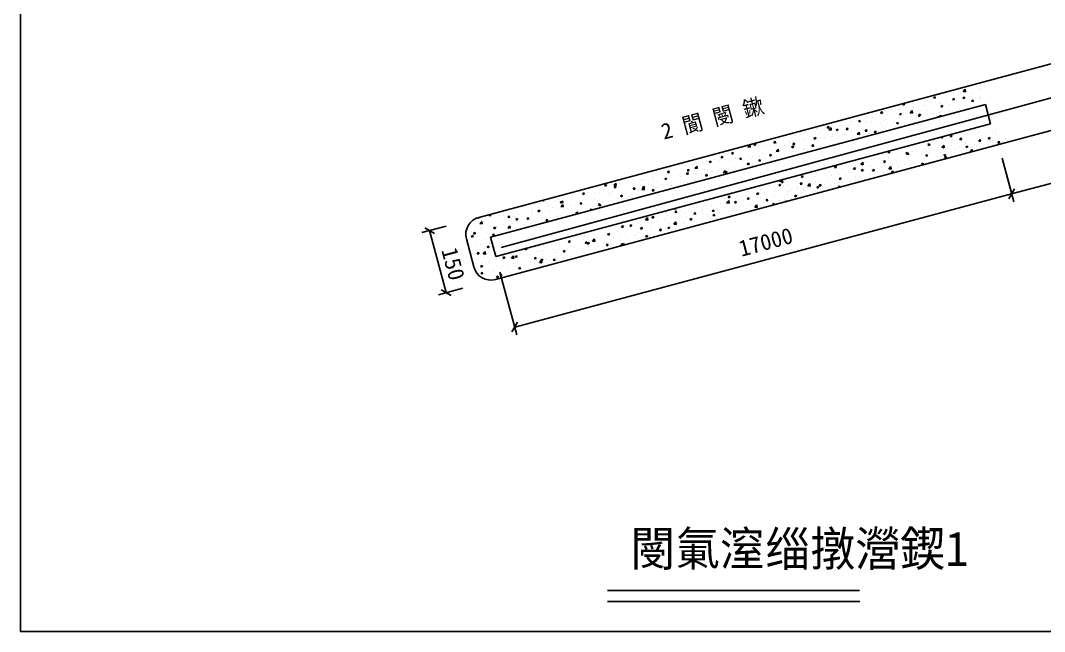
# Model space of a CAD drawing. Header units: metres. Extents: x 0 to 297, y 0 to 210.
# Drawn here: x 0 to 190.6, y 0 to 113.7 of the extents above; entities that cross this region are included whole.
import ezdxf

# ---------------------------------------------------------------- set-up
doc = ezdxf.new("R2010")
doc.units = ezdxf.units.M
doc.layers.add(' ', color=7, linetype='Continuous')

msp = doc.modelspace()

# ---------------------------------------------------------------- linework, layer by layer
for p, q in [((0, 210), (0, 0)), ((214.02, 111.61), (85.29, 77.07)), ((89.42, 71.44), (224.67, 108.25)), ((177.04, 101.05), (177.04, 101.05)), ((178.61, 101.09), (178.61, 101.09)), ((178.63, 101.6), (178.63, 101.6)), ((88.38, 65.52), (214.02, 99.23)), ((169.77, 99.43), (169.77, 99.43)), ((169.92, 99.29), (170.16, 99.58)), ((169.92, 99.29), (170.22, 99.27)), ((170.22, 99.27), (170.16, 99.58)), ((171.08, 99.89), (171.08, 99.89)), ((171.64, 99.22), (171.64, 99.22)), ((172.4, 100.27), (172.4, 100.27)), ((172.4, 99.32), (172.4, 99.32)), ((173.45, 98.99), (173.69, 99.27)), ((173.57, 100.21), (173.57, 100.21)), ((173.64, 100.43), (173.64, 100.43)), ((173.75, 98.96), (173.69, 99.27)), ((174.51, 99.71), (174.51, 99.71)), ((175.03, 99.21), (175.03, 99.21)), ((175.38, 99.33), (175.72, 99.47)), ((175.38, 99.33), (175.62, 99.17)), ((175.39, 100.5), (175.78, 100.9)), ((175.39, 100.5), (175.83, 100.44)), ((175.5, 100.68), (175.5, 100.68)), ((175.62, 99.17), (175.72, 99.47)), ((175.83, 100.44), (175.78, 100.9)), ((176.12, 100.58), (176.12, 100.58)), ((177.31, 99.15), (177.31, 99.15)), ((177.38, 100.2), (177.38, 100.2)), ((177.65, 99.1), (177.65, 99.1)), ((178.54, 99.31), (178.54, 99.31)), ((178.56, 99.12), (178.56, 99.12)), ((178.59, 99.29), (178.59, 99.29)), ((178.65, 100.92), (178.65, 100.92)), ((179.56, 98.06), (87.48, 73.38)), ((179.56, 98.06), (87.48, 73.38)), ((179.56, 98.06), (87.48, 73.38)), ((160.71, 97.28), (160.73, 97.27)), ((160.73, 97.27), (160.73, 97.28)), ((160.94, 97.25), (160.94, 97.25)), ((163.03, 97.74), (163.03, 97.74)), ((163.46, 97.23), (163.46, 97.23)), ((164.17, 98.14), (164.52, 98.27)), ((164.17, 98.14), (164.42, 97.98)), ((164.42, 97.98), (164.52, 98.27)), ((164.91, 97.51), (164.91, 97.51)), ((165.9, 98.23), (165.9, 98.23)), ((165.94, 97.54), (165.94, 97.54)), ((166.14, 97.67), (166.14, 97.67)), ((168, 97.92), (168, 97.92)), ((168.5, 97.91), (168.5, 97.91)), ((168.77, 98.73), (168.77, 98.73)), ((169.95, 97.65), (169.95, 97.65)), ((171.02, 98.26), (171.02, 98.26)), ((171.11, 98.33), (171.11, 98.33)), ((171.24, 97.75), (171.59, 97.88)), ((171.24, 97.75), (171.49, 97.58)), ((171.49, 97.58), (171.59, 97.88)), ((172.34, 98.49), (172.34, 98.49)), ((172.82, 98.14), (172.82, 98.14)), ((173.45, 98.99), (173.75, 98.96)), ((173.51, 98.57), (173.51, 98.57)), ((174.2, 98.74), (174.2, 98.74)), ((175.69, 98.63), (175.69, 98.63)), ((176, 97.3), (176, 97.3)), ((176.02, 97.21), (176.02, 97.21)), ((176.06, 98.94), (176.06, 98.94)), ((176.98, 98.68), (177.22, 98.96)), ((176.98, 98.68), (177.28, 98.65)), ((177.28, 98.65), (177.22, 98.96)), ((180.52, 94.47), (179.56, 98.06)), ((180.52, 94.47), (179.56, 98.06)), ((180.52, 94.47), (179.56, 98.06)), ((158.38, 96.51), (158.38, 96.51)), ((158.47, 95.68), (158.47, 95.68)), ((158.71, 96.7), (158.71, 96.7)), ((159.35, 96.7), (159.35, 96.7)), ((159.94, 96.86), (159.94, 96.86)), ((160.02, 96.52), (160.26, 96.8)), ((160.02, 96.52), (160.31, 96.49)), ((160.04, 96.55), (160.38, 96.69)), ((160.04, 96.55), (160.28, 96.39)), ((160.31, 96.49), (160.26, 96.8)), ((160.28, 96.39), (160.38, 96.69)), ((160.93, 96.88), (160.93, 96.88)), ((161.34, 96.17), (161.34, 96.17)), ((161.8, 97.1), (161.8, 97.1)), ((161.97, 96.59), (161.97, 96.59)), ((163.4, 95.59), (163.4, 95.59)), ((163.55, 96.21), (163.79, 96.49)), ((163.55, 96.21), (163.84, 96.19)), ((163.56, 97.14), (163.56, 97.14)), ((163.61, 95.57), (163.61, 95.57)), ((163.84, 96.19), (163.79, 96.49)), ((164.21, 96.66), (164.21, 96.66)), ((164.6, 96.48), (164.6, 96.48)), ((164.84, 95.73), (164.84, 95.73)), ((165.54, 96.53), (165.93, 96.93)), ((165.54, 96.53), (165.98, 96.46)), ((165.88, 95.9), (165.88, 95.9)), ((165.98, 96.46), (165.93, 96.93)), ((166.19, 97.03), (166.19, 97.03)), ((166.71, 95.98), (166.71, 95.98)), ((167.08, 97.15), (167.08, 97.15)), ((167.08, 95.9), (167.31, 96.18)), ((167.08, 95.9), (167.37, 95.88)), ((167.11, 96.16), (167.45, 96.29)), ((167.11, 96.16), (167.35, 95.99)), ((167.23, 96.37), (167.23, 96.37)), ((167.37, 95.88), (167.31, 96.18)), ((167.36, 95.99), (167.45, 96.29)), ((168.44, 96.27), (168.44, 96.27)), ((168.82, 96.92), (168.82, 96.92)), ((168.96, 95.43), (168.96, 95.43)), ((169.82, 96.39), (169.82, 96.39)), ((169.85, 96.26), (169.85, 96.26)), ((170.68, 95.68), (170.84, 95.88)), ((170.8, 95.71), (171.18, 96.11)), ((170.8, 95.71), (170.8, 95.71)), ((170.87, 95.73), (170.84, 95.88)), ((170.96, 96.62), (170.96, 96.62)), ((171.05, 96.55), (171.05, 96.55)), ((171.21, 95.82), (171.18, 96.11)), ((171.44, 96.81), (171.44, 96.81)), ((172.91, 96.8), (172.91, 96.8)), ((173.45, 96.93), (173.45, 96.93)), ((174.07, 96.7), (174.07, 96.7)), ((88.44, 69.8), (180.52, 94.47)), ((88.44, 69.8), (180.52, 94.47)), ((88.44, 69.8), (180.52, 94.47)), ((148.1, 93.53), (148.1, 93.53)), ((148.26, 93.53), (148.26, 93.53)), ((149.87, 94.2), (149.87, 94.2)), ((150.12, 93.75), (150.35, 94.03)), ((150.12, 93.75), (150.41, 93.72)), ((150.41, 93.72), (150.35, 94.03)), ((150.44, 93.36), (150.83, 93.76)), ((150.75, 93.84), (150.75, 93.84)), ((150.88, 93.29), (150.83, 93.76)), ((151.21, 93.94), (151.21, 93.94)), ((151.77, 93.38), (152.12, 93.51)), ((151.77, 93.38), (152.02, 93.22)), ((152.02, 93.21), (152.12, 93.51)), ((152.44, 94.1), (152.44, 94.1)), ((152.74, 94.69), (152.74, 94.69)), ((153.31, 94.21), (153.31, 94.21)), ((153.64, 93.44), (153.88, 93.72)), ((153.64, 93.44), (153.94, 93.41)), ((153.94, 93.41), (153.88, 93.72)), ((154.3, 94.35), (154.3, 94.35)), ((154.71, 94.97), (154.71, 94.97)), ((155.61, 95.18), (155.61, 95.18)), ((155.83, 94.56), (155.83, 94.56)), ((155.91, 94.97), (156.25, 95.1)), ((155.91, 94.97), (156.15, 94.8)), ((156.15, 94.8), (156.25, 95.1)), ((157.17, 93.13), (157.41, 93.41)), ((157.33, 94.86), (157.33, 94.86)), ((157.41, 94.76), (157.41, 94.76)), ((157.47, 93.1), (157.41, 93.41)), ((157.48, 93.46), (157.48, 93.46)), ((158.32, 94.87), (158.32, 94.87)), ((158.64, 94.92), (158.64, 94.92)), ((159.96, 94.75), (159.96, 94.75)), ((160.35, 93.95), (160.35, 93.95)), ((160.51, 95.16), (160.51, 95.16)), ((160.81, 93.6), (160.81, 93.6)), ((160.87, 95.24), (160.87, 95.24)), ((162.32, 93.63), (162.32, 93.63)), ((162.59, 94.64), (162.59, 94.64)), ((162.98, 94.57), (163.32, 94.71)), ((162.98, 94.57), (163.22, 94.41)), ((163.22, 94.41), (163.32, 94.71)), ((163.22, 94.45), (163.22, 94.45)), ((163.34, 93.95), (163.34, 93.95)), ((163.55, 93.79), (163.55, 93.79)), ((165.21, 94.53), (165.21, 94.53)), ((166.09, 94.94), (166.09, 94.94)), ((177.35, 93.63), (177.36, 93.62)), ((177.36, 93.62), (177.37, 93.63)), ((181.41, 93.39), (181.41, 93.39)), ((183.39, 93.42), (183.39, 93.42)), ((144.28, 92.24), (144.28, 92.24)), ((145.68, 91.54), (145.68, 91.54)), ((145.74, 93.18), (145.74, 93.18)), ((145.87, 92.79), (145.87, 92.79)), ((146.01, 91.49), (146.01, 91.49)), ((146.24, 93.28), (146.24, 93.28)), ((146.81, 91.59), (146.81, 91.59)), ((146.91, 92.13), (146.91, 92.13)), ((147.64, 91.79), (147.98, 91.93)), ((147.64, 91.79), (147.88, 91.63)), ((147.88, 91.63), (147.98, 91.93)), ((148.2, 91.89), (148.2, 91.89)), ((148.5, 92.68), (148.5, 92.68)), ((148.88, 91.98), (148.88, 91.98)), ((149.53, 92.02), (149.53, 92.02)), ((149.91, 92), (149.91, 92)), ((150.44, 93.36), (150.88, 93.29)), ((150.69, 92.2), (150.69, 92.2)), ((151.12, 92.57), (151.12, 92.57)), ((151.15, 92.16), (151.15, 92.16)), ((151.75, 92.48), (151.75, 92.48)), ((152.16, 91.91), (152.16, 91.91)), ((153.01, 92.41), (153.01, 92.41)), ((153.25, 92.57), (153.25, 92.57)), ((153.75, 92.46), (153.75, 92.46)), ((154.62, 92.97), (154.62, 92.97)), ((154.71, 91.4), (155.05, 91.53)), ((154.79, 91.8), (154.79, 91.8)), ((155.04, 91.49), (155.05, 91.53)), ((155.7, 92.55), (156.08, 92.95)), ((155.7, 92.55), (156.13, 92.48)), ((155.77, 92.92), (155.77, 92.92)), ((156.13, 92.48), (156.08, 92.95)), ((156.12, 92.82), (156.12, 92.82)), ((156.37, 92.35), (156.37, 92.35)), ((157.17, 93.13), (157.47, 93.1)), ((157.35, 92.98), (157.35, 92.98)), ((158.26, 93.23), (158.26, 93.23)), ((158.84, 92.99), (159.19, 93.12)), ((158.84, 92.99), (159.09, 92.82)), ((159.09, 92.82), (159.19, 93.12)), ((159.21, 93.22), (159.21, 93.22)), ((160.9, 93.06), (160.94, 93.1)), ((160.95, 93.07), (160.94, 93.1)), ((170.78, 91.7), (170.78, 91.7)), ((171.29, 91.89), (171.41, 92.03)), ((171.29, 91.89), (171.58, 91.87)), ((171.58, 91.87), (171.55, 92.07)), ((172.13, 91.68), (172.13, 91.68)), ((172.81, 91.91), (172.81, 91.91)), ((172.98, 92.2), (173.33, 92.33)), ((172.98, 92.2), (173.23, 92.03)), ((173.23, 92.03), (173.33, 92.33)), ((173.27, 92.02), (173.27, 92.02)), ((173.37, 91.55), (173.37, 91.55)), ((174.76, 91.57), (174.76, 91.57)), ((174.82, 91.58), (175.06, 91.87)), ((174.82, 91.58), (175.11, 91.56)), ((175.11, 91.56), (175.06, 91.87)), ((175.23, 91.79), (175.23, 91.79)), ((175.68, 92.4), (175.68, 92.4)), ((175.83, 92.39), (175.83, 92.39)), ((178.34, 92.2), (178.34, 92.2)), ((178.35, 92.74), (178.35, 92.74)), ((178.35, 91.28), (178.58, 91.56)), ((178.55, 92.89), (178.55, 92.89)), ((178.64, 91.25), (178.58, 91.56)), ((179.57, 92.36), (179.57, 92.36)), ((180.05, 91.8), (180.4, 91.94)), ((180.05, 91.8), (180.3, 91.64)), ((180.3, 91.64), (180.4, 91.94)), ((180.84, 93.05), (180.84, 93.05)), ((181.43, 92.61), (181.43, 92.61)), ((183.29, 91.66), (183.29, 91.66)), ((183.33, 91.78), (183.33, 91.78)), ((132.54, 89.71), (132.54, 89.71)), ((133.07, 89.83), (133.07, 89.83)), ((134.4, 89.96), (134.4, 89.96)), ((135.34, 90.2), (135.71, 90.58)), ((135.34, 90.2), (135.78, 90.13)), ((135.56, 90.14), (135.56, 90.14)), ((135.78, 90.13), (135.73, 90.58)), ((136.43, 90.6), (136.78, 90.73)), ((136.43, 90.6), (136.68, 90.44)), ((136.68, 90.44), (136.78, 90.73)), ((137.01, 90.62), (137.01, 90.62)), ((137.4, 90.01), (137.4, 90.01)), ((137.51, 90.37), (137.51, 90.37)), ((138.11, 90.51), (138.11, 90.51)), ((138.74, 90.53), (138.74, 90.53)), ((139.64, 90.51), (139.64, 90.51)), ((140.21, 90.97), (140.45, 91.25)), ((140.21, 90.97), (140.51, 90.94)), ((140.27, 90.51), (140.27, 90.51)), ((140.51, 90.94), (140.45, 91.25)), ((140.6, 90.77), (140.6, 90.77)), ((140.6, 89.38), (140.98, 89.78)), ((140.64, 90.86), (140.64, 90.86)), ((141.03, 89.32), (140.98, 89.78)), ((142.26, 90.4), (142.26, 90.4)), ((143.12, 91.17), (143.12, 91.17)), ((143.14, 91), (143.14, 91)), ((143.5, 90.21), (143.85, 90.34)), ((143.5, 90.21), (143.75, 90.04)), ((143.71, 91.18), (143.71, 91.18)), ((143.74, 90.66), (143.98, 90.94)), ((143.74, 90.66), (144.03, 90.64)), ((143.75, 90.04), (143.85, 90.34)), ((144.03, 90.64), (143.98, 90.94)), ((144.89, 90.29), (144.89, 90.29)), ((144.94, 91.34), (144.94, 91.34)), ((145.51, 89.65), (145.51, 89.65)), ((145.62, 89.91), (145.62, 89.91)), ((147.27, 90.35), (147.51, 90.64)), ((147.27, 90.35), (147.56, 90.33)), ((147.56, 90.33), (147.51, 90.64)), ((147.52, 90.18), (147.52, 90.18)), ((148.14, 90.25), (148.14, 90.25)), ((148.62, 90.06), (148.62, 90.06)), ((149.85, 90.22), (149.85, 90.22)), ((150.63, 90.57), (150.63, 90.57)), ((167.16, 90.73), (167.16, 90.73)), ((168.2, 89.72), (168.2, 89.72)), ((168.85, 90.61), (169.19, 90.74)), ((168.85, 90.61), (169.09, 90.45)), ((169.03, 90.97), (169.03, 90.97)), ((169.09, 90.45), (169.19, 90.74)), ((169.94, 91.42), (169.94, 91.42)), ((170.54, 91.13), (170.54, 91.13)), ((170.73, 90.07), (170.73, 90.07)), ((171.45, 90.11), (171.83, 90.5)), ((171.45, 90.11), (171.89, 90.04)), ((171.82, 89.69), (171.82, 89.69)), ((171.89, 90.04), (171.83, 90.5)), ((172.07, 89.61), (172.07, 89.61)), ((172.13, 91.38), (172.13, 91.38)), ((173.17, 91.02), (173.17, 91.02)), ((173.21, 90.38), (173.21, 90.38)), ((173.94, 89.85), (173.94, 89.85)), ((174.69, 90.19), (174.69, 90.19)), ((175.77, 90.75), (175.77, 90.75)), ((175.8, 90.91), (175.8, 90.91)), ((175.92, 90.22), (176.27, 90.35)), ((175.92, 90.22), (176.17, 90.05)), ((176.17, 90.05), (176.27, 90.35)), ((176.7, 89.29), (177.08, 89.69)), ((177.04, 90.26), (177.04, 90.26)), ((177.13, 89.3), (177.08, 89.69)), ((177.39, 91.46), (177.39, 91.46)), ((177.56, 90.68), (177.56, 90.68)), ((178.27, 90.42), (178.27, 90.42)), ((178.29, 91.1), (178.29, 91.1)), ((178.35, 91.28), (178.64, 91.25)), ((178.42, 90.8), (178.42, 90.8)), ((180.01, 91.35), (180.01, 91.35)), ((180.14, 90.67), (180.14, 90.67)), ((180.42, 91.17), (180.42, 91.17)), ((180.78, 91.41), (180.78, 91.41)), ((181.05, 90.69), (181.05, 90.69)), ((181.88, 90.97), (182.11, 91.25)), ((181.88, 90.97), (182.17, 90.94)), ((182.17, 90.94), (182.11, 91.25)), ((182.64, 91.24), (182.64, 91.24)), ((183.24, 91.08), (183.24, 91.08)), ((184.43, 81.44), (218.48, 90.56)), ((126.58, 87.89), (126.58, 87.89)), ((128.17, 88.44), (128.17, 88.44)), ((128.79, 88.54), (128.79, 88.54)), ((129.21, 87.78), (129.21, 87.78)), ((130.31, 88.2), (130.54, 88.48)), ((130.31, 88.2), (130.6, 88.17)), ((130.49, 87.84), (130.49, 87.84)), ((130.6, 88.17), (130.54, 88.48)), ((130.8, 88.33), (130.8, 88.33)), ((131.24, 87.77), (131.24, 87.77)), ((131.66, 89.03), (131.66, 89.03)), ((131.84, 87.67), (131.84, 87.67)), ((132.3, 89.01), (132.64, 89.15)), ((132.3, 89.01), (132.54, 88.85)), ((132.54, 88.85), (132.64, 89.15)), ((133.01, 88.19), (133.01, 88.19)), ((133.11, 88.02), (133.11, 88.02)), ((133.43, 88.22), (133.43, 88.22)), ((133.84, 87.89), (134.07, 88.17)), ((133.84, 87.89), (134.13, 87.86)), ((134.13, 87.86), (134.07, 88.17)), ((134.53, 89.52), (134.53, 89.52)), ((135.5, 88.51), (135.5, 88.51)), ((136.05, 88.11), (136.05, 88.11)), ((136.22, 88.42), (136.22, 88.42)), ((137.37, 87.58), (137.6, 87.86)), ((137.45, 88.59), (137.45, 88.59)), ((137.66, 87.55), (137.6, 87.86)), ((138.05, 88.88), (138.05, 88.88)), ((138.68, 88), (138.68, 88)), ((139.31, 88.83), (139.31, 88.83)), ((139.37, 88.62), (139.71, 88.75)), ((139.37, 88.62), (139.61, 88.45)), ((139.61, 88.45), (139.71, 88.75)), ((140.58, 89.22), (140.58, 89.22)), ((140.6, 89.38), (141.03, 89.32)), ((141.31, 87.89), (141.31, 87.89)), ((142.42, 89.24), (142.42, 89.24)), ((143.06, 89.54), (143.06, 89.54)), ((143.65, 89.4), (143.65, 89.4)), ((158.08, 88.32), (158.08, 88.32)), ((158.44, 87.81), (158.44, 87.81)), ((159.67, 87.97), (159.67, 87.97)), ((160.34, 87.72), (160.34, 87.72)), ((160.63, 88.69), (160.63, 88.69)), ((161.39, 89.12), (161.62, 89.4)), ((161.39, 89.12), (161.68, 89.09)), ((161.53, 88.22), (161.53, 88.22)), ((161.68, 89.09), (161.62, 89.4)), ((163.16, 89.04), (163.16, 89.04)), ((163.21, 88.22), (163.21, 88.22)), ((163.27, 89.51), (163.27, 89.51)), ((164.64, 88.63), (164.64, 88.63)), ((164.72, 89.02), (165.06, 89.16)), ((164.72, 89.02), (164.96, 88.86)), ((164.91, 88.81), (165.15, 89.09)), ((164.91, 88.81), (165.21, 88.78)), ((164.96, 88.86), (165.06, 89.16)), ((165.21, 88.78), (165.15, 89.09)), ((165.58, 87.71), (165.58, 87.71)), ((165.64, 89.35), (165.64, 89.35)), ((165.87, 88.79), (165.87, 88.79)), ((165.9, 89.4), (165.9, 89.4)), ((166.08, 88.71), (166.08, 88.71)), ((167.73, 89.03), (167.73, 89.03)), ((168.14, 88.08), (168.14, 88.08)), ((168.44, 88.5), (168.68, 88.78)), ((168.44, 88.5), (168.74, 88.47)), ((168.53, 89.29), (168.53, 89.29)), ((168.74, 88.47), (168.68, 88.78)), ((168.95, 89.2), (168.95, 89.2)), ((170.67, 88.43), (170.67, 88.43)), ((170.78, 87.66), (170.78, 87.66)), ((170.84, 89.44), (170.84, 89.44)), ((171.15, 89.18), (171.15, 89.18)), ((171.79, 88.63), (172.13, 88.76)), ((171.79, 88.63), (172.03, 88.47)), ((171.97, 88.19), (172.21, 88.47)), ((171.97, 88.19), (172.27, 88.17)), ((172.03, 88.47), (172.13, 88.76)), ((172.27, 88.17), (172.21, 88.47)), ((173.15, 88.74), (173.15, 88.74)), ((173.78, 89.07), (173.78, 89.07)), ((175.71, 89.11), (175.71, 89.11)), ((176.7, 89.29), (176.96, 89.25)), ((182.65, 88.07), (184.82, 79.99)), ((120.36, 86.45), (120.36, 86.45)), ((120.7, 86.38), (120.7, 86.38)), ((121.94, 86.16), (121.94, 86.16)), ((122.92, 86.81), (122.92, 86.81)), ((123.81, 86.79), (123.81, 86.79)), ((124.03, 85.84), (124.38, 85.97)), ((124.03, 85.84), (124.28, 85.67)), ((124.28, 85.67), (124.38, 85.97)), ((124.57, 86.05), (124.57, 86.05)), ((125.04, 86.95), (125.04, 86.95)), ((125.45, 87.16), (125.45, 87.16)), ((125.5, 86.22), (125.88, 86.62)), ((125.5, 86.22), (125.93, 86.15)), ((125.93, 86.15), (125.88, 86.62)), ((126.91, 87.2), (126.91, 87.2)), ((127.19, 85.94), (127.19, 85.94)), ((127.87, 85.84), (127.87, 85.84)), ((127.93, 87.48), (127.93, 87.48)), ((128.17, 87.43), (128.51, 87.56)), ((128.17, 87.43), (128.41, 87.26)), ((128.41, 87.26), (128.51, 87.56)), ((129.82, 85.83), (129.82, 85.83)), ((129.95, 85.83), (129.95, 85.83)), ((130.01, 87.61), (130.01, 87.61)), ((130.43, 86.21), (130.43, 86.21)), ((130.75, 85.41), (131.13, 85.81)), ((131.18, 85.34), (131.13, 85.81)), ((131.46, 86.09), (131.46, 86.09)), ((131.81, 86.08), (131.81, 86.08)), ((132.95, 86.55), (132.95, 86.55)), ((134.33, 86.59), (134.33, 86.59)), ((134.46, 87.56), (134.46, 87.56)), ((134.92, 86.48), (134.92, 86.48)), ((135.24, 87.03), (135.58, 87.16)), ((135.24, 87.03), (135.48, 86.87)), ((135.44, 86.87), (135.44, 86.87)), ((135.48, 86.87), (135.58, 87.16)), ((136.15, 86.65), (136.15, 86.65)), ((137.09, 87.45), (137.09, 87.45)), ((137.2, 87.08), (137.2, 87.08)), ((137.37, 87.58), (137.66, 87.55)), ((137.99, 87.24), (137.99, 87.24)), ((140.07, 87.57), (140.07, 87.57)), ((148.86, 85.75), (148.86, 85.75)), ((149.5, 86.16), (149.62, 86.08)), ((149.62, 86.08), (149.66, 86.21)), ((151.48, 86.34), (151.72, 86.63)), ((151.48, 86.34), (151.78, 86.32)), ((151.78, 86.32), (151.72, 86.63)), ((151.73, 86.25), (151.73, 86.25)), ((152.85, 86.78), (152.85, 86.78)), ((153.01, 86.02), (153.01, 86.02)), ((153.47, 87.16), (153.47, 87.16)), ((154.44, 87.33), (154.44, 87.33)), ((154.6, 86.74), (154.6, 86.74)), ((155.01, 86.03), (155.25, 86.32)), ((155.01, 86.03), (155.3, 86.01)), ((155.3, 86.01), (155.25, 86.32)), ((155.33, 87.4), (155.33, 87.4)), ((155.47, 86.67), (155.47, 86.67)), ((155.53, 86.37), (155.53, 86.37)), ((156.35, 86.94), (156.73, 87.34)), ((156.35, 86.94), (156.79, 86.87)), ((156.45, 85.85), (156.79, 85.98)), ((156.45, 85.85), (156.69, 85.69)), ((156.69, 85.69), (156.79, 85.98)), ((156.79, 86.87), (156.73, 87.34)), ((157.06, 87.22), (157.06, 87.22)), ((157.14, 85.87), (157.14, 85.87)), ((157.47, 87.23), (157.47, 87.23)), ((158.02, 86.68), (158.02, 86.68)), ((158.1, 86.56), (158.1, 86.56)), ((158.37, 86.03), (158.37, 86.03)), ((158.54, 85.73), (158.78, 86.01)), ((158.83, 85.7), (158.78, 86.01)), ((159.69, 87.11), (159.69, 87.11)), ((160.24, 86.28), (160.24, 86.28)), ((160.57, 87.05), (160.57, 87.05)), ((160.58, 87.44), (160.93, 87.57)), ((160.58, 87.44), (160.83, 87.27)), ((160.73, 86.45), (160.73, 86.45)), ((160.83, 87.27), (160.93, 87.57)), ((161.6, 86.13), (161.98, 86.53)), ((161.6, 86.13), (162.04, 86.06)), ((162.04, 86.06), (161.98, 86.53)), ((162.32, 87), (162.32, 87)), ((163.04, 85.76), (163.04, 85.76)), ((163.1, 87.4), (163.1, 87.4)), ((163.34, 86.69), (163.34, 86.69)), ((163.35, 86.34), (163.35, 86.34)), ((164.58, 86.85), (164.58, 86.85)), ((164.94, 86.89), (164.94, 86.89)), ((166.44, 87.09), (166.44, 87.09)), ((167.57, 86.78), (167.57, 86.78)), ((167.65, 87.04), (168, 87.18)), ((167.65, 87.04), (167.9, 86.88)), ((167.9, 86.88), (168, 87.18)), ((169.55, 87.5), (169.55, 87.5)), ((113.04, 84.5), (113.07, 84.48)), ((113.07, 84.48), (113.08, 84.51)), ((113.1, 83.98), (113.1, 83.98)), ((115.29, 84.15), (115.29, 84.15)), ((115.73, 83.87), (115.73, 83.87)), ((116.31, 84.03), (116.31, 84.03)), ((117.55, 84.2), (117.55, 84.2)), ((117.82, 84.49), (117.82, 84.49)), ((119.41, 84.44), (119.41, 84.44)), ((119.9, 84.25), (120.24, 84.39)), ((119.9, 84.25), (120.14, 84.09)), ((119.98, 84.12), (119.98, 84.12)), ((120.14, 84.09), (120.24, 84.39)), ((120.3, 84.81), (120.3, 84.81)), ((120.4, 85.42), (120.64, 85.7)), ((120.4, 85.42), (120.7, 85.4)), ((120.7, 85.4), (120.64, 85.7)), ((122.52, 84.85), (122.52, 84.85)), ((122.85, 84.62), (122.85, 84.62)), ((122.86, 85.18), (122.86, 85.18)), ((123.75, 85.01), (123.75, 85.01)), ((123.93, 85.11), (124.17, 85.4)), ((123.93, 85.11), (124.23, 85.09)), ((124.23, 85.09), (124.17, 85.4)), ((125.33, 83.89), (125.33, 83.89)), ((125.39, 85.52), (125.39, 85.52)), ((125.61, 85.26), (125.61, 85.26)), ((125.72, 85.11), (125.72, 85.11)), ((126.9, 84.03), (126.9, 84.03)), ((127.46, 84.8), (127.7, 85.09)), ((127.46, 84.8), (127.76, 84.78)), ((127.76, 84.78), (127.7, 85.09)), ((127.81, 84.2), (127.81, 84.2)), ((128.59, 85.6), (128.59, 85.6)), ((128.72, 85.67), (128.72, 85.67)), ((130.75, 85.41), (131.18, 85.34)), ((131.1, 85.45), (131.45, 85.58)), ((131.1, 85.45), (131.35, 85.28)), ((131.35, 85.28), (131.45, 85.58)), ((132.45, 85.72), (132.45, 85.72)), ((141.25, 83.78), (141.47, 84.01)), ((141.58, 83.57), (141.81, 83.85)), ((141.69, 83.71), (141.64, 84.06)), ((141.87, 83.54), (141.81, 83.85)), ((144.74, 84.24), (144.74, 84.24)), ((145.24, 84.66), (145.59, 84.79)), ((145.24, 84.66), (145.49, 84.49)), ((145.44, 84.99), (145.44, 84.99)), ((145.49, 84.49), (145.59, 84.79)), ((145.97, 84.4), (145.97, 84.4)), ((147.83, 84.64), (147.83, 84.64)), ((147.97, 85.34), (147.97, 85.34)), ((148.21, 85.05), (148.21, 85.05)), ((150.39, 84.02), (150.39, 84.02)), ((150.45, 85.65), (150.45, 85.65)), ((150.83, 84.94), (150.83, 84.94)), ((150.94, 85.05), (150.94, 85.05)), ((152.17, 85.22), (152.17, 85.22)), ((152.31, 84.26), (152.66, 84.4)), ((152.31, 84.26), (152.56, 84.1)), ((152.56, 84.1), (152.66, 84.4)), ((152.95, 84.38), (152.95, 84.38)), ((153.46, 84.83), (153.46, 84.83)), ((154.03, 85.46), (154.03, 85.46)), ((155.47, 84.73), (155.47, 84.73)), ((155.85, 83.93), (155.85, 83.93)), ((156.08, 84.72), (156.08, 84.72)), ((157.08, 84.09), (157.08, 84.09)), ((157.27, 84.3), (157.27, 84.3)), ((157.96, 85.05), (157.96, 85.05)), ((158.54, 85.73), (158.83, 85.7)), ((158.71, 84.61), (158.71, 84.61)), ((160.14, 84.79), (160.14, 84.79)), ((160.51, 85.41), (160.51, 85.41)), ((162.07, 85.42), (162.3, 85.7)), ((162.07, 85.42), (162.36, 85.39)), ((162.36, 85.39), (162.31, 85.7)), ((183.45, 85.08), (184.82, 79.99)), ((107, 82.81), (107, 82.81)), ((107.19, 82.94), (107.26, 82.93)), ((107.26, 82.93), (107.26, 82.95)), ((108.5, 82.15), (108.5, 82.15)), ((108.69, 83.06), (109.04, 83.19)), ((108.69, 83.06), (108.94, 82.9)), ((108.94, 82.9), (109.04, 83.19)), ((110.11, 83.22), (110.11, 83.22)), ((110.25, 83.46), (110.25, 83.46)), ((110.4, 83.06), (110.78, 83.46)), ((110.4, 83.06), (110.83, 82.99)), ((110.5, 82.65), (110.74, 82.93)), ((110.5, 82.65), (110.79, 82.62)), ((110.79, 82.62), (110.74, 82.93)), ((110.83, 82.99), (110.78, 83.46)), ((111.34, 83.38), (111.34, 83.38)), ((111.37, 82.65), (111.37, 82.65)), ((111.52, 83.43), (111.52, 83.43)), ((112.68, 82.14), (112.68, 82.14)), ((112.74, 83.78), (112.74, 83.78)), ((113.21, 83.63), (113.21, 83.63)), ((114.03, 82.34), (114.27, 82.62)), ((114.03, 82.34), (114.32, 82.31)), ((114.14, 83.32), (114.14, 83.32)), ((114.24, 83.14), (114.24, 83.14)), ((114.32, 82.31), (114.27, 82.62)), ((115.02, 82.09), (115.02, 82.09)), ((115.23, 82.51), (115.23, 82.51)), ((115.42, 82.06), (115.42, 82.06)), ((115.65, 82.24), (116.03, 82.64)), ((115.65, 82.24), (116.08, 82.17)), ((115.76, 82.67), (116.11, 82.8)), ((115.76, 82.67), (116.01, 82.5)), ((116.01, 82.5), (116.11, 82.8)), ((116.08, 82.17), (116.03, 82.64)), ((116.25, 82.26), (116.25, 82.26)), ((116.77, 83.21), (116.77, 83.21)), ((117.11, 83.63), (117.11, 83.63)), ((117.56, 82.03), (117.79, 82.31)), ((117.56, 82.03), (117.85, 82)), ((117.76, 82.86), (117.76, 82.86)), ((117.85, 82), (117.79, 82.31)), ((118.12, 82.5), (118.12, 82.5)), ((118.29, 82.55), (118.29, 82.55)), ((118.36, 83.76), (118.36, 83.76)), ((119.39, 83.1), (119.39, 83.1)), ((120.24, 83.17), (120.24, 83.17)), ((120.98, 83.65), (120.98, 83.65)), ((121.16, 83.04), (121.16, 83.04)), ((121.22, 82.91), (121.22, 82.91)), ((122.02, 82.99), (122.02, 82.99)), ((122.45, 83.07), (122.45, 83.07)), ((122.8, 83.54), (122.8, 83.54)), ((123.61, 83.54), (123.61, 83.54)), ((124.03, 83.53), (124.03, 83.53)), ((124.32, 83.32), (124.32, 83.32)), ((135.26, 81.95), (135.26, 81.95)), ((137.78, 82.32), (137.78, 82.32)), ((137.81, 82.32), (137.81, 82.32)), ((139.37, 82.87), (139.37, 82.87)), ((140.34, 82.67), (140.34, 82.67)), ((140.41, 82.21), (140.41, 82.21)), ((141.11, 83.07), (141.45, 83.2)), ((141.11, 83.07), (141.35, 82.91)), ((141.25, 83.78), (141.69, 83.71)), ((141.35, 82.91), (141.45, 83.2)), ((141.58, 83.57), (141.87, 83.54)), ((141.63, 83.83), (141.63, 83.83)), ((141.99, 82.76), (141.99, 82.76)), ((142.82, 82.99), (142.82, 82.99)), ((143.03, 82.1), (143.03, 82.1)), ((143.44, 82.3), (143.44, 82.3)), ((144.62, 82.65), (144.62, 82.65)), ((144.67, 82.46), (144.67, 82.46)), ((145.11, 83.26), (145.34, 83.54)), ((145.11, 83.26), (145.4, 83.23)), ((145.4, 83.23), (145.34, 83.54)), ((145.38, 83.35), (145.38, 83.35)), ((145.66, 81.99), (145.66, 81.99)), ((145.79, 82.33), (145.79, 82.33)), ((146.5, 82.96), (146.88, 83.36)), ((146.5, 82.96), (146.94, 82.9)), ((146.54, 82.7), (146.54, 82.7)), ((146.94, 82.89), (146.88, 83.36)), ((147.25, 82.54), (147.25, 82.54)), ((147.85, 82.06), (147.85, 82.06)), ((147.91, 83.7), (147.91, 83.7)), ((148.18, 82.68), (148.52, 82.81)), ((148.18, 82.68), (148.43, 82.51)), ((148.43, 82.51), (148.52, 82.81)), ((148.63, 82.95), (148.87, 83.23)), ((148.63, 82.95), (148.93, 82.93)), ((148.66, 82.82), (148.66, 82.82)), ((148.93, 82.93), (148.87, 83.23)), ((149.64, 83.11), (149.64, 83.11)), ((149.87, 82.43), (149.87, 82.43)), ((150.33, 82.38), (150.33, 82.38)), ((150.88, 83.27), (150.88, 83.27)), ((151.53, 83.31), (151.53, 83.31)), ((152.16, 82.64), (152.4, 82.93)), ((152.16, 82.64), (152.26, 82.63)), ((152.45, 82.68), (152.4, 82.93)), ((152.74, 83.52), (152.74, 83.52)), ((154.4, 83.8), (154.4, 83.8)), ((183.9, 80.52), (184.96, 82.35)), ((184.96, 82.35), (183.9, 80.52)), ((91.96, 56.66), (184.43, 81.44)), ((97.03, 80.18), (97.03, 80.18)), ((97.07, 80.18), (97.11, 80.23)), ((97.07, 80.18), (97.36, 80.16)), ((97.36, 80.16), (97.33, 80.29)), ((97.54, 80.08), (97.54, 80.08)), ((99.51, 80.05), (99.51, 80.05)), ((99.9, 80.67), (99.9, 80.67)), ((100.1, 80.45), (100.1, 80.45)), ((100.6, 79.87), (100.83, 80.15)), ((100.89, 79.85), (100.83, 80.15)), ((102.62, 80.46), (102.62, 80.46)), ((102.63, 80.79), (102.63, 80.79)), ((102.77, 81.17), (102.77, 81.17)), ((103.85, 80.62), (103.85, 80.62)), ((103.94, 80.09), (103.94, 80.09)), ((104.25, 81.81), (104.25, 81.81)), ((104.56, 81.47), (104.9, 81.61)), ((104.56, 81.47), (104.8, 81.31)), ((104.8, 81.31), (104.9, 81.61)), ((105.11, 81.11), (105.11, 81.11)), ((105.63, 81.66), (105.63, 81.66)), ((105.71, 80.87), (105.71, 80.87)), ((106.81, 80.58), (106.81, 80.58)), ((106.87, 81.7), (106.87, 81.7)), ((107.67, 81.48), (107.67, 81.48)), ((108.82, 81.28), (108.82, 81.28)), ((109.5, 81.59), (109.5, 81.59)), ((109.68, 81.07), (109.68, 81.07)), ((110.05, 81.44), (110.05, 81.44)), ((110.13, 80.19), (110.13, 80.19)), ((110.19, 81.82), (110.19, 81.82)), ((111.63, 81.08), (111.97, 81.21)), ((111.63, 81.08), (111.87, 80.91)), ((111.87, 80.91), (111.97, 81.21)), ((111.91, 81.69), (111.91, 81.69)), ((112.13, 81.48), (112.13, 81.48)), ((112.55, 81.56), (112.55, 81.56)), ((112.62, 80.5), (112.62, 80.5)), ((114.75, 81.37), (114.75, 81.37)), ((115.17, 80.87), (115.17, 80.87)), ((127.93, 80.25), (127.93, 80.25)), ((130.51, 80.71), (130.51, 80.71)), ((131.04, 80.66), (131.04, 80.66)), ((131.4, 79.8), (131.78, 80.2)), ((131.67, 80.79), (131.91, 81.08)), ((131.67, 80.79), (131.97, 80.77)), ((131.84, 79.73), (131.78, 80.2)), ((131.97, 80.77), (131.91, 81.08)), ((132.27, 80.83), (132.27, 80.83)), ((132.77, 81.64), (132.77, 81.64)), ((133.14, 80.59), (133.14, 80.59)), ((134.13, 81.07), (134.13, 81.07)), ((134.31, 80.35), (134.31, 80.35)), ((135.2, 80.49), (135.44, 80.77)), ((135.2, 80.49), (135.5, 80.46)), ((135.2, 80.32), (135.2, 80.32)), ((135.5, 80.46), (135.44, 80.77)), ((135.76, 80.48), (135.76, 80.48)), ((136.98, 81.48), (137.32, 81.62)), ((136.98, 81.48), (137.22, 81.32)), ((137.18, 80.85), (137.18, 80.85)), ((137.22, 81.32), (137.32, 81.62)), ((137.24, 81.48), (137.24, 81.48)), ((137.75, 80.69), (137.75, 80.69)), ((138.39, 80.37), (138.39, 80.37)), ((138.47, 81.64), (138.47, 81.64)), ((138.73, 80.18), (138.97, 80.46)), ((138.73, 80.18), (139.02, 80.15)), ((139.02, 80.15), (138.97, 80.46)), ((140.05, 81.34), (140.05, 81.34)), ((140.28, 81.03), (140.28, 81.03)), ((140.34, 81.89), (140.34, 81.89)), ((141.02, 80.26), (141.02, 80.26)), ((141.23, 80.26), (141.23, 80.26)), ((142.15, 80.36), (142.15, 80.36)), ((142.35, 79.98), (142.5, 80.15)), ((142.52, 80.02), (142.5, 80.15)), ((142.76, 81.35), (142.76, 81.35)), ((142.92, 81.83), (142.92, 81.83)), ((143.38, 80.52), (143.38, 80.52)), ((144.05, 81.09), (144.39, 81.22)), ((144.05, 81.09), (144.29, 80.92)), ((144.1, 80.75), (144.1, 80.75)), ((144.29, 80.92), (144.39, 81.22)), ((145.24, 80.76), (145.24, 80.76)), ((145.32, 81.72), (145.32, 81.72)), ((146.97, 81.24), (146.97, 81.24)), ((148.28, 81.88), (148.28, 81.88)), ((93.82, 79.08), (93.82, 79.08)), ((95, 78.13), (95, 78.13)), ((95.34, 78.61), (95.34, 78.61)), ((95.41, 79.63), (95.41, 79.63)), ((95.64, 79.84), (95.73, 79.82)), ((95.73, 79.82), (95.73, 79.86)), ((96.29, 78.3), (96.64, 78.43)), ((96.29, 78.3), (96.54, 78.13)), ((96.41, 79.64), (96.41, 79.64)), ((96.45, 78.97), (96.45, 78.97)), ((96.54, 78.13), (96.64, 78.43)), ((97.48, 78.44), (97.48, 78.44)), ((97.64, 79.81), (97.64, 79.81)), ((98.04, 79.52), (98.04, 79.52)), ((98.21, 79.1), (98.21, 79.1)), ((99.07, 78.86), (99.07, 78.86)), ((100.04, 78.81), (100.04, 78.81)), ((100.43, 79.89), (100.77, 80.02)), ((100.43, 79.89), (100.67, 79.72)), ((100.55, 79.08), (100.93, 79.48)), ((100.55, 79.08), (100.98, 79.01)), ((100.6, 79.87), (100.89, 79.85)), ((100.66, 79.41), (100.66, 79.41)), ((100.67, 79.72), (100.77, 80.02)), ((100.98, 79.01), (100.93, 79.48)), ((101.07, 79.59), (101.07, 79.59)), ((101.32, 78.52), (101.32, 78.52)), ((101.7, 78.75), (101.7, 78.75)), ((102.55, 78.68), (102.55, 78.68)), ((102.57, 79.16), (102.57, 79.16)), ((103.29, 79.3), (103.29, 79.3)), ((104.12, 79.56), (104.36, 79.85)), ((104.12, 79.56), (104.42, 79.54)), ((104.33, 78.64), (104.33, 78.64)), ((104.42, 79.54), (104.36, 79.85)), ((104.42, 78.93), (104.42, 78.93)), ((105.05, 79.47), (105.05, 79.47)), ((105.82, 78.37), (105.82, 78.37)), ((105.84, 78.3), (106.18, 78.66)), ((105.91, 79.19), (105.91, 79.19)), ((106.21, 78.4), (106.18, 78.66)), ((107.5, 79.49), (107.84, 79.62)), ((107.5, 79.49), (107.74, 79.33)), ((107.52, 79.34), (107.52, 79.34)), ((107.61, 79.84), (107.61, 79.84)), ((107.65, 79.25), (107.89, 79.54)), ((107.65, 79.25), (107.95, 79.23)), ((107.74, 79.33), (107.84, 79.62)), ((107.95, 79.23), (107.89, 79.54)), ((108.54, 79.08), (108.54, 79.08)), ((108.76, 79.5), (108.76, 79.5)), ((110.62, 79.74), (110.62, 79.74)), ((120.06, 78.26), (120.06, 78.26)), ((121.65, 78.7), (121.88, 78.54)), ((121.67, 78.52), (121.67, 78.52)), ((121.77, 78.02), (122.01, 78.3)), ((121.88, 78.54), (121.96, 78.78)), ((122.06, 77.99), (122.01, 78.3)), ((122.62, 78.63), (122.62, 78.63)), ((122.84, 78.38), (122.84, 78.38)), ((124.3, 78.41), (124.3, 78.41)), ((125.15, 78.97), (125.15, 78.97)), ((125.71, 78.88), (125.71, 78.88)), ((126.64, 78.31), (126.64, 78.31)), ((126.93, 78.3), (126.93, 78.3)), ((127.63, 79.29), (127.63, 79.29)), ((128.57, 79.37), (128.57, 79.37)), ((128.71, 78.31), (129.05, 78.44)), ((128.71, 78.31), (128.95, 78.15)), ((128.95, 78.15), (129.05, 78.44)), ((129.55, 78.19), (129.55, 78.19)), ((129.74, 78.72), (129.74, 78.72)), ((129.75, 78.29), (129.75, 78.29)), ((130.19, 79.66), (130.19, 79.66)), ((130.98, 78.88), (130.98, 78.88)), ((131.4, 79.8), (131.84, 79.73)), ((131.44, 79.86), (131.44, 79.86)), ((132.62, 78.78), (132.62, 78.78)), ((132.65, 78.36), (132.65, 78.36)), ((132.71, 80), (132.71, 80)), ((132.84, 79.9), (133.19, 80.03)), ((132.84, 79.9), (133.09, 79.73)), ((132.84, 79.13), (132.84, 79.13)), ((133.09, 79.73), (133.19, 80.03)), ((135.14, 78.68), (135.14, 78.68)), ((135.49, 79.27), (135.49, 79.27)), ((135.95, 79.54), (135.95, 79.54)), ((136.65, 78.98), (137.03, 79.38)), ((136.65, 78.98), (137.09, 78.92)), ((137.09, 78.92), (137.03, 79.38)), ((137.18, 79.7), (137.18, 79.7)), ((137.69, 79.05), (137.69, 79.05)), ((138.36, 79.77), (138.36, 79.77)), ((139.04, 79.95), (139.04, 79.95)), ((139.91, 79.5), (140.26, 79.64)), ((139.91, 79.5), (140.1, 79.38)), ((140.18, 79.4), (140.26, 79.64)), ((83.95, 76.23), (83.95, 76.23)), ((84.91, 76.75), (84.91, 76.75)), ((85.19, 77.04), (85.33, 76.94)), ((85.33, 76.94), (85.38, 77.09)), ((85.45, 75.91), (85.83, 76.31)), ((85.81, 76.48), (85.81, 76.48)), ((85.88, 75.85), (85.83, 76.31)), ((86.73, 77.13), (86.73, 77.13)), ((87.16, 77.41), (87.34, 77.62)), ((87.16, 77.41), (87.46, 77.38)), ((87.46, 77.38), (87.41, 77.64)), ((87.43, 77.1), (87.43, 77.1)), ((88.92, 76.89), (88.92, 76.89)), ((89.18, 77.35), (89.18, 77.35)), ((89.6, 77.62), (89.6, 77.62)), ((89.92, 77.41), (89.92, 77.41)), ((90.15, 77.05), (90.15, 77.05)), ((90.69, 77.1), (90.93, 77.38)), ((90.69, 77.1), (90.99, 77.07)), ((90.99, 77.07), (90.93, 77.38)), ((91.8, 77.24), (91.8, 77.24)), ((92.01, 77.3), (92.01, 77.3)), ((92.16, 76.71), (92.5, 76.85)), ((92.16, 76.71), (92.4, 76.55)), ((92.4, 76.55), (92.5, 76.85)), ((92.47, 78.12), (92.47, 78.12)), ((92.47, 77.78), (92.47, 77.78)), ((94.22, 76.79), (94.46, 77.07)), ((94.22, 76.79), (94.51, 76.76)), ((94.35, 76.4), (94.35, 76.4)), ((94.43, 77.13), (94.43, 77.13)), ((94.51, 76.76), (94.46, 77.07)), ((94.94, 76.49), (94.94, 76.49)), ((95.12, 77.7), (95.12, 77.7)), ((96.35, 77.87), (96.35, 77.87)), ((97.06, 77.02), (97.06, 77.02)), ((97.22, 76.89), (97.22, 76.89)), ((97.42, 76.8), (97.42, 76.8)), ((97.75, 76.48), (97.99, 76.76)), ((97.75, 76.48), (98.04, 76.45)), ((98.04, 76.45), (97.99, 76.76)), ((98.21, 78.11), (98.21, 78.11)), ((99.68, 76.91), (99.68, 76.91)), ((99.98, 77.17), (99.98, 77.17)), ((100.08, 77.38), (100.08, 77.38)), ((102.51, 77.52), (102.51, 77.52)), ((102.95, 77.87), (102.95, 77.87)), ((103.36, 77.91), (103.71, 78.04)), ((103.36, 77.91), (103.61, 77.74)), ((103.61, 77.74), (103.71, 78.04)), ((114.23, 76.68), (114.23, 76.68)), ((115.44, 76.25), (115.44, 76.25)), ((116.3, 76.64), (116.68, 77.03)), ((116.3, 76.64), (116.74, 76.57)), ((116.74, 76.57), (116.68, 77.03)), ((117.1, 77.4), (117.1, 77.4)), ((117.34, 77.09), (117.34, 77.09)), ((117.5, 77.12), (117.85, 77.25)), ((117.5, 77.12), (117.75, 76.95)), ((117.52, 76.3), (117.52, 76.3)), ((117.75, 76.95), (117.85, 77.25)), ((118.28, 76.32), (118.28, 76.32)), ((118.57, 77.25), (118.57, 77.25)), ((119.97, 77.89), (119.97, 77.89)), ((120, 76.62), (120, 76.62)), ((120.08, 77.97), (120.08, 77.97)), ((120.43, 77.5), (120.43, 77.5)), ((121.15, 76.81), (121.15, 76.81)), ((121.77, 78.02), (122.06, 77.99)), ((122.56, 76.99), (122.56, 76.99)), ((122.71, 77.86), (122.71, 77.86)), ((123.54, 77.91), (123.54, 77.91)), ((124.01, 77.3), (124.01, 77.3)), ((124.57, 76.72), (124.92, 76.86)), ((124.57, 76.72), (124.82, 76.56)), ((124.77, 78.07), (124.77, 78.07)), ((124.82, 76.56), (124.92, 76.86)), ((125.09, 77.33), (125.09, 77.33)), ((125.3, 77.71), (125.53, 77.99)), ((125.3, 77.71), (125.59, 77.69)), ((125.34, 77.75), (125.34, 77.75)), ((125.34, 76.37), (125.34, 76.37)), ((125.59, 77.69), (125.53, 77.99)), ((126.88, 77.8), (126.88, 77.8)), ((127.57, 77.65), (127.57, 77.65)), ((127.96, 77.64), (127.96, 77.64)), ((128.45, 76.78), (128.45, 76.78)), ((128.83, 77.4), (129.06, 77.68)), ((128.83, 77.4), (129.12, 77.38)), ((129.12, 77.38), (129.06, 77.68)), ((129.68, 76.94), (129.68, 76.94)), ((130.13, 78.02), (130.13, 78.02)), ((130.59, 77.53), (130.59, 77.53)), ((131.54, 77.19), (131.54, 77.19)), ((132.18, 78.08), (132.18, 78.08)), ((132.58, 77.36), (132.59, 77.38)), ((132.59, 77.36), (132.59, 77.38)), ((134.81, 77.97), (134.81, 77.97)), ((79.22, 75.44), (74.69, 74.23)), ((77.06, 74.08), (75.22, 75.15)), ((79.23, 63.07), (76.14, 74.61)), ((84, 74.4), (84, 74.4)), ((84.52, 74.54), (84.52, 74.54)), ((84.85, 75.11), (84.85, 75.11)), ((85.45, 75.91), (85.88, 75.85)), ((85.59, 74.95), (85.59, 74.95)), ((85.74, 74.92), (85.74, 74.92)), ((87.37, 75.46), (87.37, 75.46)), ((87.62, 74.95), (87.62, 74.95)), ((88.02, 75.13), (88.37, 75.26)), ((88.02, 75.13), (88.27, 74.96)), ((88.22, 74.84), (88.22, 74.84)), ((88.27, 74.96), (88.37, 75.26)), ((88.61, 75.41), (88.61, 75.41)), ((88.85, 75.11), (88.85, 75.11)), ((89.86, 75.77), (89.86, 75.77)), ((90.7, 75.1), (91.08, 75.5)), ((90.7, 75.1), (91.13, 75.03)), ((90.72, 75.35), (90.72, 75.35)), ((90.85, 74.73), (90.85, 74.73)), ((91.13, 75.03), (91.08, 75.5)), ((91.48, 75.9), (91.48, 75.9)), ((92.41, 76.14), (92.41, 76.14)), ((93.82, 75.76), (93.82, 75.76)), ((95.06, 75.93), (95.06, 75.93)), ((96.92, 76.17), (96.92, 76.17)), ((106.8, 74.35), (106.8, 74.35)), ((109.67, 74.84), (109.67, 74.84)), ((109.84, 74.33), (109.84, 74.33)), ((109.95, 75.27), (109.95, 75.27)), ((111.07, 74.49), (111.07, 74.49)), ((111.86, 75.25), (112.1, 75.53)), ((111.86, 75.25), (112.16, 75.22)), ((112.16, 75.22), (112.1, 75.53)), ((112.44, 75.59), (112.44, 75.59)), ((112.54, 75.33), (112.54, 75.33)), ((112.94, 74.74), (112.94, 74.74)), ((113.37, 75.53), (113.71, 75.66)), ((113.37, 75.53), (113.61, 75.37)), ((113.61, 75.37), (113.71, 75.66)), ((114.93, 74.32), (114.93, 74.32)), ((114.99, 75.96), (114.99, 75.96)), ((115.39, 74.94), (115.63, 75.22)), ((115.39, 74.94), (115.69, 74.91)), ((115.41, 75.83), (115.41, 75.83)), ((115.69, 74.91), (115.63, 75.22)), ((116.05, 75.15), (116.05, 75.15)), ((117.28, 75.31), (117.28, 75.31)), ((117.46, 74.67), (117.46, 74.67)), ((118.07, 76.13), (118.07, 76.13)), ((118.92, 74.63), (119.16, 74.91)), ((118.92, 74.63), (119.22, 74.6)), ((119.14, 75.56), (119.14, 75.56)), ((119.22, 74.6), (119.16, 74.91)), ((119.94, 74.98), (119.94, 74.98)), ((120.16, 74.6), (120.16, 74.6)), ((120.44, 75.14), (120.78, 75.27)), ((120.44, 75.14), (120.68, 74.97)), ((120.69, 76.02), (120.69, 76.02)), ((120.69, 74.97), (120.78, 75.27)), ((121.55, 75.82), (121.93, 76.22)), ((121.55, 75.82), (121.99, 75.75)), ((121.99, 75.75), (121.93, 76.22)), ((122.25, 75.97), (122.25, 75.97)), ((122.5, 75.35), (122.5, 75.35)), ((123.02, 75.09), (123.02, 75.09)), ((123.32, 75.91), (123.32, 75.91)), ((123.48, 76.13), (123.48, 76.13)), ((125.03, 75.7), (125.03, 75.7)), ((125.89, 75.58), (125.89, 75.58)), ((125.95, 75.8), (125.95, 75.8)), ((127.51, 76.01), (127.51, 76.01)), ((82.97, 73.05), (84.36, 67.84)), ((83.22, 72.6), (83.22, 72.6)), ((83.89, 73.54), (84.23, 73.67)), ((83.89, 73.54), (84.13, 73.37)), ((84.13, 73.37), (84.23, 73.67)), ((84.32, 74.01), (84.55, 74.3)), ((84.32, 74.01), (84.61, 73.99)), ((84.61, 73.99), (84.55, 74.3)), ((84.61, 72.45), (84.61, 72.45)), ((84.79, 73.47), (84.79, 73.47)), ((86.33, 73.01), (86.33, 73.01)), ((86.63, 74.29), (86.63, 74.29)), ((87.31, 73.82), (87.31, 73.82)), ((87.48, 73.38), (88.44, 69.8)), ((87.48, 73.38), (88.44, 69.8)), ((87.48, 73.38), (88.44, 69.8)), ((87.84, 73.71), (88.08, 73.99)), ((87.84, 73.71), (88.14, 73.68)), ((88.14, 73.68), (88.08, 73.99)), ((89.26, 74.18), (89.26, 74.18)), ((89.8, 74.14), (89.8, 74.14)), ((101.96, 72.47), (102.2, 72.75)), ((101.96, 72.47), (102.25, 72.44)), ((102.25, 72.44), (102.2, 72.75)), ((102.33, 72.61), (102.33, 72.61)), ((103.64, 73.52), (103.64, 73.52)), ((103.93, 73.86), (103.93, 73.86)), ((104.81, 72.92), (104.81, 72.92)), ((104.87, 73.68), (104.87, 73.68)), ((105.01, 73.51), (105.01, 73.51)), ((105.1, 72.36), (105.45, 72.49)), ((105.35, 72.19), (105.45, 72.49)), ((105.49, 72.16), (105.73, 72.44)), ((105.78, 72.14), (105.73, 72.44)), ((106.45, 72.66), (106.83, 73.06)), ((106.45, 72.66), (106.89, 72.59)), ((106.6, 74.06), (106.6, 74.06)), ((106.74, 73.92), (106.74, 73.92)), ((106.89, 72.59), (106.83, 73.06)), ((107.37, 73.29), (107.37, 73.29)), ((107.64, 73.4), (107.64, 73.4)), ((108.68, 72.63), (108.68, 72.63)), ((109.23, 73.95), (109.23, 73.95)), ((109.24, 73.94), (109.58, 74.08)), ((109.24, 73.94), (109.48, 73.78)), ((109.48, 73.78), (109.58, 74.08)), ((109.78, 72.55), (109.78, 72.55)), ((109.89, 73.64), (109.89, 73.64)), ((110.27, 73.29), (110.27, 73.29)), ((111.55, 73.12), (111.55, 73.12)), ((111.64, 72.8), (111.64, 72.8)), ((111.86, 73.84), (111.86, 73.84)), ((112.38, 73.95), (112.38, 73.95)), ((112.89, 73.18), (112.89, 73.18)), ((114.42, 73.61), (114.42, 73.61)), ((114.48, 73.73), (114.48, 73.73)), ((114.75, 73.21), (114.75, 73.21)), ((114.87, 72.68), (114.87, 72.68)), ((115.52, 73.07), (115.52, 73.07)), ((115.98, 73.37), (115.98, 73.37)), ((116.31, 73.55), (116.65, 73.68)), ((116.31, 73.55), (116.55, 73.38)), ((116.55, 73.38), (116.65, 73.68)), ((117.11, 73.62), (117.11, 73.62)), ((117.29, 74.11), (117.29, 74.11)), ((117.85, 73.62), (117.85, 73.62)), ((84.73, 71.84), (84.73, 71.84)), ((85, 70.31), (85.24, 70.6)), ((85.03, 71.07), (85.03, 71.07)), ((85.29, 70.29), (85.24, 70.6)), ((85.54, 71.98), (85.54, 71.98)), ((86.1, 70.31), (86.48, 70.71)), ((86.27, 71.23), (86.27, 71.23)), ((86.54, 70.24), (86.48, 70.71)), ((86.71, 70.9), (86.71, 70.9)), ((86.83, 71.56), (87.17, 71.69)), ((86.83, 71.56), (87.07, 71.39)), ((87.07, 71.39), (87.17, 71.69)), ((87.19, 70.54), (87.19, 70.54)), ((87.24, 72.34), (87.24, 72.34)), ((87.25, 72.18), (87.25, 72.18)), ((93.9, 71.16), (94.24, 71.3)), ((93.9, 71.16), (94.14, 71)), ((94.14, 71), (94.24, 71.3)), ((96.14, 70.76), (96.14, 70.76)), ((97.2, 70.66), (97.2, 70.66)), ((97.24, 71.89), (97.24, 71.89)), ((97.38, 70.92), (97.38, 70.92)), ((97.75, 71.9), (97.75, 71.9)), ((99.24, 71.17), (99.24, 71.17)), ((99.74, 70.62), (99.74, 70.62)), ((99.8, 72.26), (99.8, 72.26)), ((100.07, 71.15), (100.07, 71.15)), ((100.37, 71.78), (100.37, 71.78)), ((100.97, 70.77), (101.31, 70.9)), ((100.97, 70.77), (101.21, 70.61)), ((101.21, 70.61), (101.31, 70.9)), ((102.27, 70.97), (102.27, 70.97)), ((102.35, 71.58), (102.35, 71.58)), ((102.94, 71.64), (102.94, 71.64)), ((103, 71.67), (103, 71.67)), ((103.58, 71.74), (103.58, 71.74)), ((104.75, 71.28), (104.75, 71.28)), ((105.1, 72.36), (105.35, 72.19)), ((105.44, 71.98), (105.44, 71.98)), ((105.49, 72.16), (105.78, 72.14)), ((105.63, 71.56), (105.63, 71.56)), ((105.81, 72.14), (105.81, 72.14)), ((107.31, 71.65), (107.31, 71.65)), ((108.25, 71.45), (108.25, 71.45)), ((108.55, 72.39), (108.55, 72.39)), ((109.02, 71.85), (109.26, 72.14)), ((109.02, 71.85), (109.31, 71.83)), ((109.31, 71.83), (109.26, 72.14)), ((109.83, 72), (109.83, 72)), ((111.7, 71.84), (112.08, 72.24)), ((111.7, 71.84), (111.88, 71.81)), ((112.13, 71.88), (112.08, 72.24)), ((112.17, 71.96), (112.52, 72.1)), ((112.17, 71.96), (112.25, 71.91)), ((112.32, 72.31), (112.32, 72.31)), ((112.48, 71.97), (112.52, 72.1)), ((83.84, 70.41), (83.84, 70.41)), ((84.67, 70.2), (84.67, 70.2)), ((84.69, 69.28), (84.69, 69.28)), ((84.97, 69.29), (84.97, 69.29)), ((85, 70.31), (85.29, 70.29)), ((85.72, 68.69), (85.72, 68.69)), ((86.1, 70.31), (86.54, 70.24)), ((86.28, 69.83), (86.28, 69.83)), ((86.83, 69.53), (86.83, 69.53)), ((87.13, 68.91), (87.13, 68.91)), ((87.32, 69.16), (87.32, 69.16)), ((88.59, 69.18), (88.59, 69.18)), ((88.91, 69.71), (88.91, 69.71)), ((89.62, 69.22), (89.62, 69.22)), ((89.76, 69.58), (90.11, 69.71)), ((89.76, 69.58), (90.01, 69.41)), ((89.94, 69.94), (89.94, 69.94)), ((89.95, 69.05), (89.95, 69.05)), ((90.01, 69.41), (90.11, 69.71)), ((91.17, 70.1), (91.17, 70.1)), ((91.35, 69.49), (91.73, 69.89)), ((91.35, 69.49), (91.79, 69.42)), ((91.46, 69.67), (91.46, 69.67)), ((91.54, 69.6), (91.54, 69.6)), ((91.79, 69.42), (91.73, 69.89)), ((92.06, 69.7), (92.29, 69.98)), ((92.06, 69.7), (92.35, 69.67)), ((92.17, 69.59), (92.17, 69.59)), ((92.35, 69.67), (92.29, 69.98)), ((92.57, 68.94), (92.57, 68.94)), ((93.04, 70.35), (93.04, 70.35)), ((94.16, 69.49), (94.16, 69.49)), ((94.33, 70.17), (94.33, 70.17)), ((94.7, 69.94), (94.7, 69.94)), ((94.85, 68.82), (94.85, 68.82)), ((95.2, 68.83), (95.2, 68.83)), ((95.59, 69.39), (95.82, 69.67)), ((95.59, 69.39), (95.88, 69.36)), ((95.88, 69.36), (95.82, 69.67)), ((96.08, 68.98), (96.08, 68.98)), ((96.6, 68.68), (96.98, 69.08)), ((96.6, 68.68), (97.04, 68.61)), ((96.79, 69.38), (96.79, 69.38)), ((96.83, 69.18), (97.18, 69.32)), ((96.83, 69.18), (97.08, 69.02)), ((97.04, 68.61), (96.98, 69.08)), ((97.08, 69.02), (97.18, 69.32)), ((97.13, 68.61), (97.13, 68.61)), ((97.19, 70.25), (97.19, 70.25)), ((97.83, 68.72), (97.83, 68.72)), ((97.94, 69.23), (97.94, 69.23)), ((99.11, 69.08), (99.35, 69.36)), ((99.11, 69.08), (99.41, 69.05)), ((99.41, 69.05), (99.35, 69.36)), ((99.41, 69.27), (99.41, 69.27)), ((99.68, 68.98), (99.68, 68.98)), ((101.05, 69.63), (101.05, 69.63)), ((102.21, 69.33), (102.21, 69.33)), ((102.28, 69.8), (102.28, 69.8)), ((104.15, 70.04), (104.15, 70.04)), ((84.61, 68.56), (84.61, 68.56)), ((85.3, 67.32), (85.3, 67.32)), ((85.54, 67.59), (85.54, 67.59)), ((85.63, 67.99), (85.97, 68.12)), ((85.63, 67.99), (85.87, 67.83)), ((85.68, 66.61), (85.92, 66.9)), ((85.87, 67.83), (85.97, 68.12)), ((85.98, 66.59), (85.92, 66.9)), ((87.07, 67.27), (87.07, 67.27)), ((87.93, 67.21), (87.93, 67.21)), ((88.65, 68), (88.65, 68)), ((89.21, 66.9), (92.35, 55.21)), ((89.56, 67.58), (89.56, 67.58)), ((89.88, 68.16), (89.88, 68.16)), ((90.56, 67.1), (90.56, 67.1)), ((91.26, 66.74), (91.26, 66.74)), ((91.74, 68.41), (91.74, 68.41)), ((92.11, 67.95), (92.11, 67.95)), ((92.7, 67.6), (93.04, 67.73)), ((92.7, 67.6), (92.94, 67.43)), ((92.94, 67.43), (93.04, 67.73)), ((93.18, 66.99), (93.18, 66.99)), ((94.13, 67.23), (94.13, 67.23)), ((94.64, 68.3), (94.64, 68.3)), ((85.68, 66.61), (85.98, 66.59)), ((87.01, 65.63), (87.01, 65.63)), ((87.35, 66.06), (87.35, 66.06)), ((88.39, 66.24), (88.39, 66.24)), ((88.57, 66.01), (88.91, 66.14)), ((88.57, 66.01), (88.81, 65.84)), ((88.58, 66.22), (88.58, 66.22)), ((88.81, 65.84), (88.91, 66.14)), ((89.21, 66.3), (89.45, 66.59)), ((89.21, 66.3), (89.5, 66.28)), ((89.5, 66.28), (89.45, 66.59)), ((89.5, 65.95), (89.5, 65.95)), ((90.45, 66.47), (90.45, 66.47)), ((82.32, 63.89), (77.78, 62.68)), ((78.31, 63.6), (80.15, 62.54)), ((92.49, 57.58), (91.43, 55.74)), ((109.24, 7.65), (156.1, 7.65)), ((109.24, 5.56), (156.21, 5.56)), ((0, 0), (297, 0))]:
    msp.add_line(p, q)
for centre, start, end in [((86.14, 73.9), 105, 195), ((87.53, 68.69), 195, 285)]:
    msp.add_arc(centre, 3.28, start, end)

# ---------------------------------------------------------------- texts
at = {"layer": ' '}
msp.add_text('2 閬 閿 鏉', height=2.95, rotation=15, dxfattribs=at).set_placement((119.7, 91.52))
for s, rotation, p in [('17000', 15, (134.14, 69.73)), ('150', 285, (78.29, 70.99))]:
    msp.add_text(s, height=3, rotation=rotation).set_placement(p)
msp.add_text('閿氭潌缁撴瀯鍥1', height=6.44).set_placement((113.46, 12.18))

doc.saveas('drawing.dxf')
